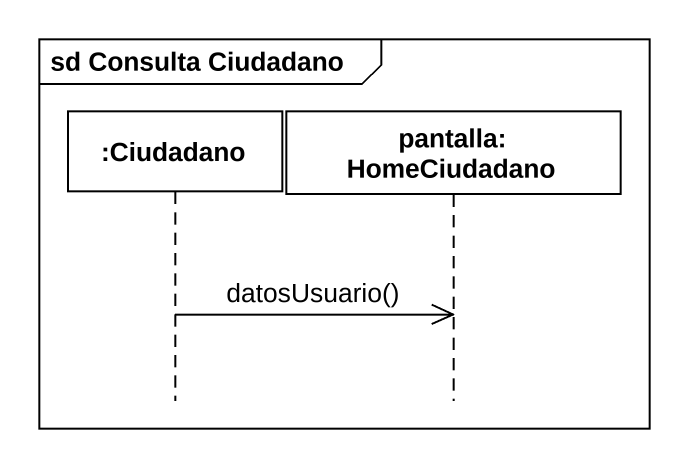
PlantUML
@startuml
mainframe sd Consulta Ciudadano
hide footbox
participant ":Ciudadano" as Ciudadano
participant "pantalla: HomeCiudadano" as pantalla_HomeCiudadano

Ciudadano ->> pantalla_HomeCiudadano : datosUsuario()
@enduml
